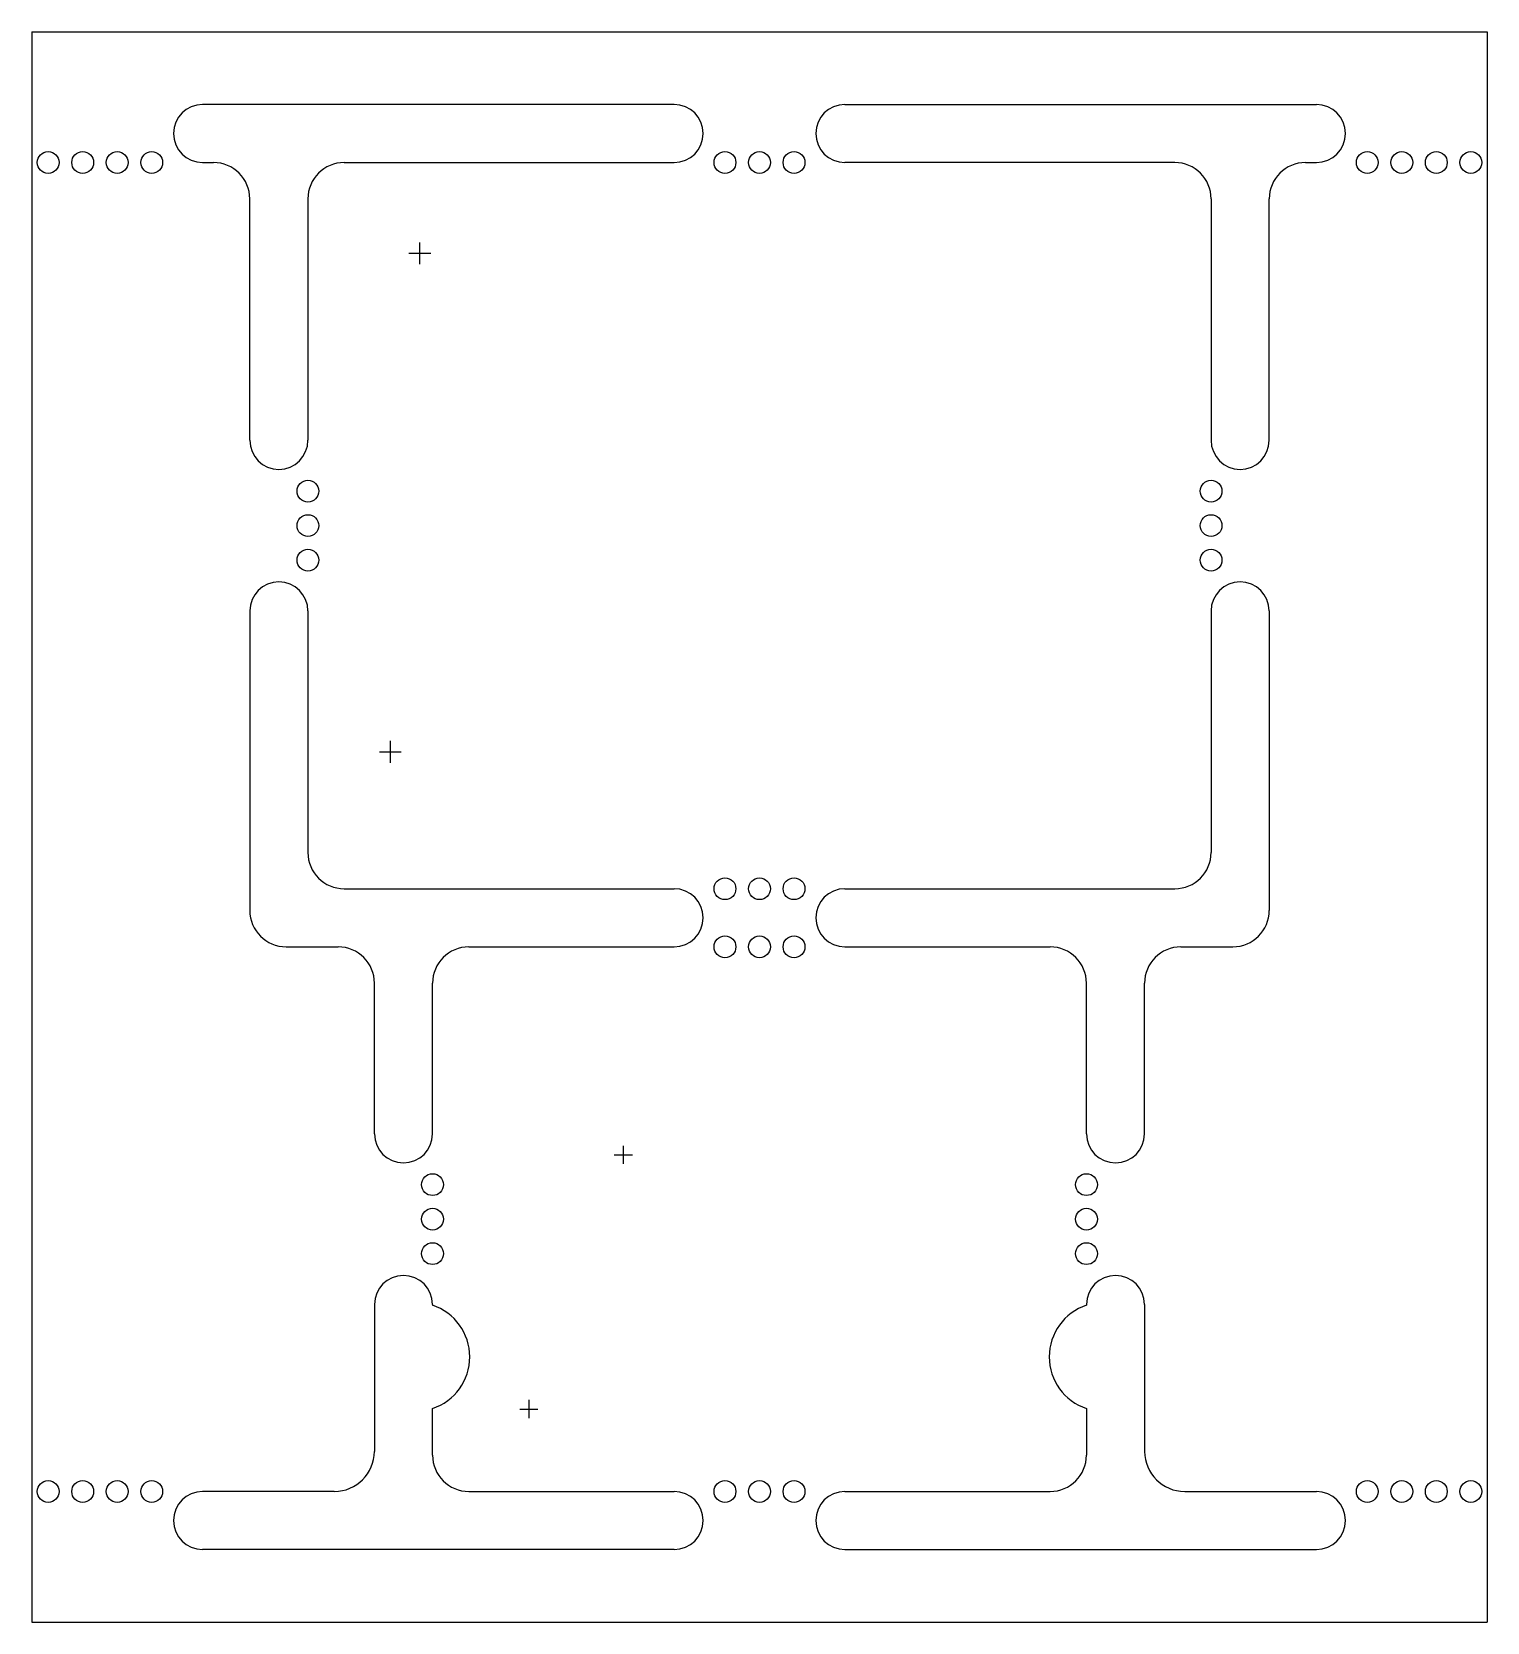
# Model space of a CAD drawing. Extents: x 0 to 40.1, y -43.8 to 0.
import ezdxf

# ---------------------------------------------------------------- set-up
doc = ezdxf.new("R2010")
doc.units = 0
doc.header["$LTSCALE"] = 10
doc.layers.get('0').update_dxf_attribs({"linetype": 'CONTINUOUS'})

msp = doc.modelspace()

# ---------------------------------------------------------------- linework, layer by layer
at = {"ltscale": 0.01}
for p, q in [((0, 0), (40.06, 0)), ((0, 0), (0, -43.8)), ((40.06, 0), (40.06, -43.8)), ((17.68, -2), (4.7, -2)), ((22.38, -2), (35.36, -2)), ((4.7, -3.6), (5, -3.6)), ((8.6, -3.6), (17.68, -3.6)), ((31.46, -3.6), (22.38, -3.6)), ((35.06, -3.6), (35.36, -3.6)), ((6, -11.25), (6, -4.6)), ((7.6, -4.6), (7.6, -11.25)), ((32.46, -4.6), (32.46, -11.25)), ((34.06, -11.25), (34.06, -4.6)), ((10.38, -6.1), (10.98, -6.1)), ((10.68, -6.4), (10.68, -5.8)), ((6, -15.95), (6, -24.2)), ((7.6, -15.95), (7.6, -22.6)), ((32.46, -15.95), (32.46, -22.6)), ((34.06, -15.95), (34.06, -24.2)), ((9.87, -20.13), (9.87, -19.53)), ((9.57, -19.83), (10.17, -19.83)), ((8.6, -23.6), (17.68, -23.6)), ((22.38, -23.6), (31.46, -23.6)), ((7, -25.2), (8.43, -25.2)), ((12.03, -25.2), (17.68, -25.2)), ((22.38, -25.2), (28.03, -25.2)), ((31.63, -25.2), (33.06, -25.2)), ((9.43, -30.35), (9.43, -26.2)), ((11.03, -30.35), (11.03, -26.2)), ((29.03, -30.35), (29.03, -26.2)), ((30.63, -30.35), (30.63, -26.2)), ((16.03, -30.93), (16.53, -30.93)), ((16.28, -30.68), (16.28, -31.18)), ((9.43, -35.05), (9.43, -39.095)), ((11.03, -35.05), (11.03, -35.07)), ((29.03, -35.05), (29.03, -35.07)), ((30.63, -35.05), (30.63, -39.095)), ((11.03, -39.2), (11.03, -37.916)), ((13.43, -37.93), (13.93, -37.93)), ((13.68, -37.68), (13.68, -38.18)), ((29.03, -37.916), (29.03, -39.2)), ((8.325, -40.2), (4.7, -40.2)), ((12.03, -40.2), (17.68, -40.2)), ((22.38, -40.2), (28.03, -40.2)), ((31.735, -40.2), (35.36, -40.2)), ((17.68, -41.8), (4.7, -41.8)), ((22.38, -41.8), (35.36, -41.8)), ((0, -43.8), (40.06, -43.8))]:
    msp.add_line(p, q, dxfattribs=at)
for centre in [(0.45, -3.6), (1.4, -3.6), (2.35, -3.6), (3.3, -3.6), (19.08, -3.6), (20.03, -3.6), (20.98, -3.6), (36.76, -3.6), (37.71, -3.6), (38.66, -3.6), (39.61, -3.6), (7.6, -12.65), (32.46, -12.65), (7.6, -13.6), (32.46, -13.6), (7.6, -14.55), (32.46, -14.55), (19.08, -23.6), (20.03, -23.6), (20.98, -23.6), (19.08, -25.2), (20.03, -25.2), (20.98, -25.2), (11.03, -31.75), (29.03, -31.75), (11.03, -32.7), (29.03, -32.7), (11.03, -33.65), (29.03, -33.65), (0.45, -40.2), (1.4, -40.2), (2.35, -40.2), (3.3, -40.2), (19.08, -40.2), (20.03, -40.2), (20.98, -40.2), (36.76, -40.2), (37.71, -40.2), (38.66, -40.2), (39.61, -40.2)]:
    msp.add_circle(centre, 0.3, dxfattribs=at)
for centre, radius, start, end in [((4.7, -2.8), 0.8, 90, 270), ((17.68, -2.8), 0.8, 270, 90), ((22.38, -2.8), 0.8, 90, 270), ((35.36, -2.8), 0.8, 270, 90), ((5, -4.6), 1, 0, 90), ((8.6, -4.6), 1, 90, 180), ((31.46, -4.6), 1, 0, 90), ((35.06, -4.6), 1, 90, 180), ((6.8, -11.25), 0.8, 180, 0), ((33.26, -11.25), 0.8, 180, 0), ((6.8, -15.95), 0.8, 0, 180), ((33.26, -15.95), 0.8, 0, 180), ((8.6, -22.6), 1, 180, 270), ((31.46, -22.6), 1, 270, 0), ((17.68, -24.4), 0.8, 270, 90), ((22.38, -24.4), 0.8, 90, 270), ((7, -24.2), 1, 180, 270), ((33.06, -24.2), 1, 270, 0), ((8.43, -26.2), 1, 0, 90), ((12.03, -26.2), 1, 90, 180), ((28.03, -26.2), 1, 0, 90), ((31.63, -26.2), 1, 90, 180), ((10.23, -30.35), 0.8, 180, 0), ((29.83, -30.35), 0.8, 180, 360), ((10.23, -35.05), 0.8, 0, 180), ((29.83, -35.05), 0.8, 0, 180), ((10.555, -36.493), 1.5, 288.4615, 71.5385), ((29.505, -36.493), 1.5, 108.4615, 251.5385), ((8.325, -39.095), 1.105, 270, 0), ((12.03, -39.2), 1, 180, 270), ((28.03, -39.2), 1, 270, 0), ((31.735, -39.095), 1.105, 180, 270), ((4.7, -41), 0.8, 90, 270), ((17.68, -41), 0.8, 270, 90), ((22.38, -41), 0.8, 90, 270), ((35.36, -41), 0.8, 270, 90)]:
    msp.add_arc(centre, radius, start, end, dxfattribs=at)

doc.saveas('drawing.dxf')
